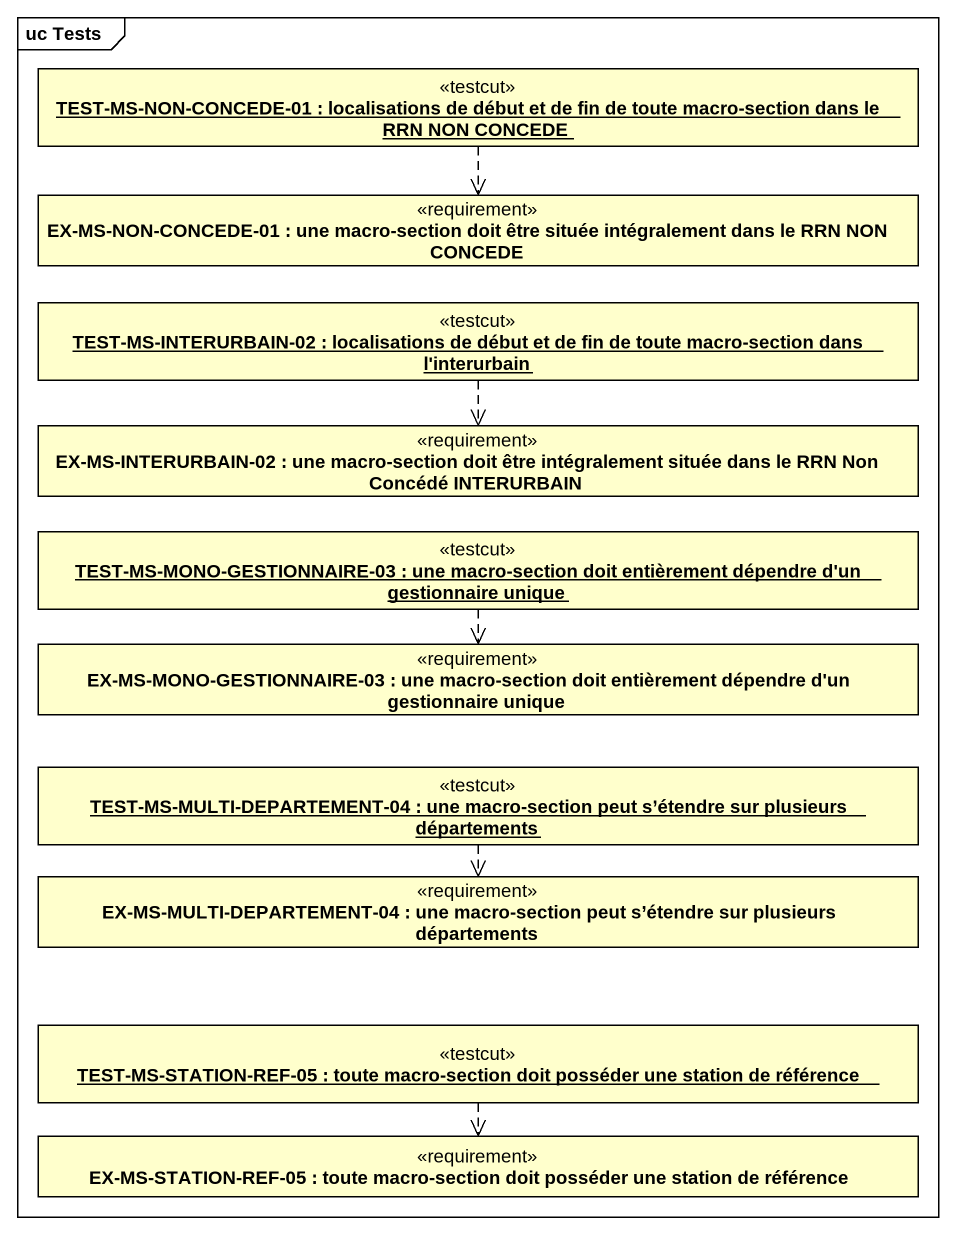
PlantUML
@startuml
mainframe uc Tests
hide circle
hide empty members
object "TEST-MS-NON-CONCEDE-01 : localisations de début et de fin de toute macro-section dans le RRN NON CONCEDE" as TEST_MS_NON_CONCEDE_01 <<testcut>>
class "EX-MS-NON-CONCEDE-01 : une macro-section doit être située intégralement dans le RRN NON CONCEDE" as EX_MS_NON_CONCEDE_01_une <<requirement>>
object "TEST-MS-INTERURBAIN-02 : localisations de début et de fin de toute macro-section dans l'interurbain" as TEST_MS_INTERURBAIN_02 <<testcut>>
class "EX-MS-INTERURBAIN-02 : une macro-section doit être intégralement située dans le RRN Non Concédé INTERURBAIN" as EX_MS_INTERURBAIN_02_une <<requirement>>
object "TEST-MS-MONO-GESTIONNAIRE-03 : une macro-section doit entièrement dépendre d'un gestionnaire unique" as TEST_MS_MONO_GESTIONNAIRE <<testcut>>
class "EX-MS-MONO-GESTIONNAIRE-03 : une macro-section doit entièrement dépendre d'un gestionnaire unique" as EX_MS_MONO_GESTIONNAIRE_03 <<requirement>>
object "TEST-MS-MULTI-DEPARTEMENT-04 : une macro-section peut s’étendre sur plusieurs départements" as TEST_MS_MULTI_DEPARTEMENT <<testcut>>
class "EX-MS-MULTI-DEPARTEMENT-04 : une macro-section peut s’étendre sur plusieurs départements" as EX_MS_MULTI_DEPARTEMENT_04 <<requirement>>
object "TEST-MS-STATION-REF-05 : toute macro-section doit posséder une station de référence" as TEST_MS_STATION_REF_05 <<testcut>>
class "EX-MS-STATION-REF-05 : toute macro-section doit posséder une station de référence" as EX_MS_STATION_REF_05_toute <<requirement>>
TEST_MS_NON_CONCEDE_01 ..> EX_MS_NON_CONCEDE_01_une
TEST_MS_INTERURBAIN_02 ..> EX_MS_INTERURBAIN_02_une
TEST_MS_MONO_GESTIONNAIRE ..> EX_MS_MONO_GESTIONNAIRE_03
TEST_MS_MULTI_DEPARTEMENT ..> EX_MS_MULTI_DEPARTEMENT_04
TEST_MS_STATION_REF_05 ..> EX_MS_STATION_REF_05_toute
@enduml
